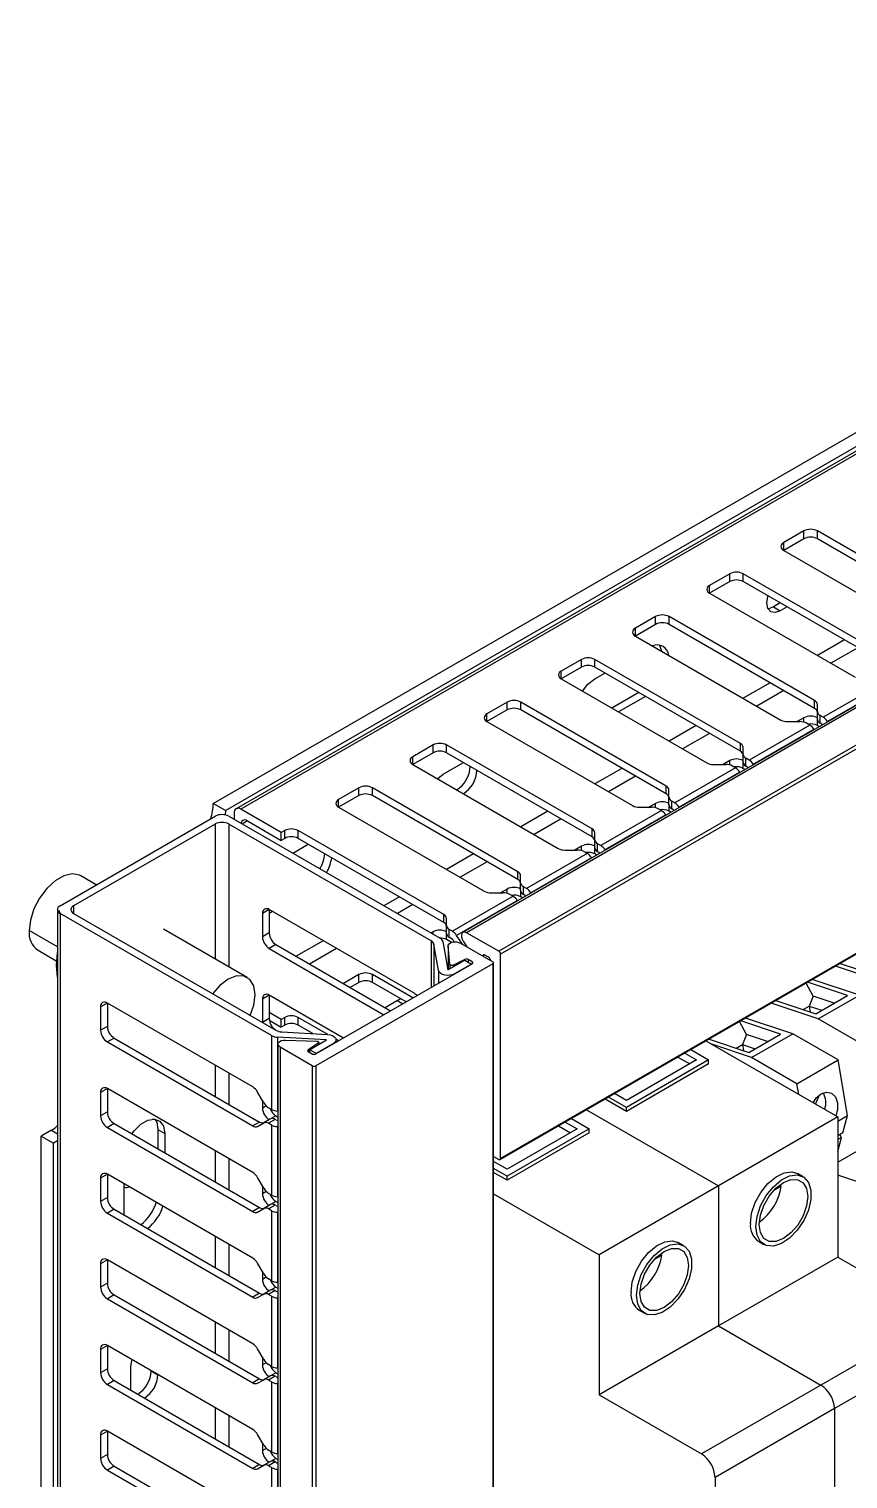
# Model space of a CAD drawing. Header units: millimetres. Extents: x 24 to 293, y 35 to 211.
# Drawn here: x 180 to 222.9, y 130.6 to 206.7 of the extents above; entities that cross this region are included whole.
import ezdxf

# ---------------------------------------------------------------- set-up
doc = ezdxf.new("R2010")
doc.units = ezdxf.units.MM
doc.header["$PDSIZE"] = -1

msp = doc.modelspace()

# ---------------------------------------------------------------- linework, layer by layer
at = {"color": 7, "linetype": 'Continuous', "lineweight": 25}
for p, q in [((189.657, 166.04), (260.014, 206.656)), ((190.294, 165.673), (260.651, 206.289)), ((250.961, 200.456), (190.857, 165.759)), ((251.211, 200.431), (191.107, 165.734)), ((262.858, 193.974), (202.754, 159.277)), ((263.048, 193.955), (202.944, 159.258)), ((264.741, 192.977), (204.637, 158.28)), ((264.83, 192.824), (204.726, 158.127)), ((204.7, 147.353), (264.804, 182.05)), ((264.83, 182.107), (204.726, 147.41)), ((220.629, 180.327), (219.568, 179.715)), ((220.629, 179.919), (220.629, 180.327)), ((228.965, 175.923), (221.336, 180.327)), ((221.336, 179.919), (221.336, 180.327)), ((220.629, 179.919), (219.568, 179.307)), ((219.568, 179.307), (219.568, 179.715)), ((228.965, 175.514), (221.336, 179.919)), ((219.568, 179.307), (227.198, 174.902)), ((216.739, 178.082), (215.679, 177.47)), ((216.739, 177.674), (216.739, 178.082)), ((225.076, 173.678), (217.447, 178.082)), ((217.447, 177.674), (217.447, 178.082)), ((216.739, 177.674), (215.679, 177.062)), ((215.679, 177.062), (215.679, 177.47)), ((225.076, 173.269), (217.447, 177.674)), ((215.679, 177.062), (223.308, 172.657)), ((219.392, 176.551), (219.038, 176.346)), ((212.85, 175.837), (211.79, 175.225)), ((212.85, 175.429), (212.85, 175.837)), ((221.187, 171.432), (213.557, 175.837)), ((213.557, 175.429), (213.557, 175.837)), ((219.038, 176.346), (219.391, 176.142)), ((219.745, 176.347), (219.391, 176.142)), ((212.85, 175.429), (211.79, 174.816)), ((211.79, 174.816), (211.79, 175.225)), ((221.187, 171.024), (213.557, 175.429)), ((211.79, 174.816), (219.419, 170.412)), ((222.751, 174.612), (221.337, 173.795)), ((223.458, 174.203), (222.044, 173.387)), ((208.961, 173.592), (207.901, 172.98)), ((208.961, 173.184), (208.961, 173.592)), ((217.298, 169.187), (209.668, 173.592)), ((209.668, 173.184), (209.668, 173.592)), ((208.961, 173.184), (207.901, 172.571)), ((207.901, 172.571), (207.901, 172.98)), ((217.298, 168.779), (209.668, 173.184)), ((209.668, 172.571), (210.199, 172.877)), ((207.901, 172.571), (215.53, 168.167)), ((218.862, 172.366), (217.448, 171.55)), ((219.569, 171.958), (218.155, 171.142)), ((224.824, 172.394), (221.642, 170.558)), ((225.048, 172.173), (221.866, 170.336)), ((205.072, 171.347), (204.012, 170.734)), ((205.072, 170.938), (205.072, 171.347)), ((213.409, 166.942), (205.779, 171.347)), ((205.779, 170.938), (205.779, 171.347)), ((211.967, 171.856), (210.553, 171.04)), ((212.321, 171.652), (210.907, 170.836)), ((221.187, 171.024), (221.187, 171.432)), ((221.334, 170.855), (221.334, 171.228)), ((205.072, 170.938), (204.012, 170.326)), ((204.012, 170.326), (204.012, 170.734)), ((213.409, 166.534), (205.779, 170.938)), ((220.629, 170.529), (220.28, 170.327)), ((220.629, 170.301), (220.629, 170.529)), ((221.334, 170.447), (221.334, 170.855)), ((221.336, 170.12), (221.336, 170.421)), ((221.642, 170.558), (221.48, 170.651)), ((221.48, 170.243), (221.48, 170.651)), ((204.012, 170.326), (211.641, 165.922)), ((214.973, 170.121), (213.559, 169.305)), ((215.68, 169.713), (214.266, 168.897)), ((220.935, 170.149), (217.753, 168.312)), ((221.159, 169.928), (217.977, 168.091)), ((219.773, 170.327), (220.419, 170.327)), ((220.935, 170.149), (220.773, 170.243)), ((221.171, 169.909), (221.159, 169.928)), ((221.437, 170.062), (221.336, 170.12)), ((221.516, 170.222), (221.48, 170.243)), ((221.878, 170.317), (221.866, 170.336)), ((201.183, 169.102), (200.122, 168.489)), ((201.183, 168.693), (201.183, 169.102)), ((209.52, 164.697), (201.89, 169.102)), ((201.89, 168.693), (201.89, 169.102)), ((217.298, 168.779), (217.298, 169.187)), ((217.444, 168.61), (217.444, 168.983)), ((201.183, 168.693), (200.122, 168.081)), ((200.122, 168.081), (200.122, 168.489)), ((200.122, 168.081), (207.752, 163.677)), ((201.713, 167.57), (202.774, 168.182)), ((209.52, 164.289), (201.89, 168.693)), ((215.884, 168.082), (216.53, 168.082)), ((216.739, 168.284), (216.391, 168.082)), ((216.739, 168.056), (216.739, 168.284)), ((217.444, 168.202), (217.444, 168.61)), ((217.447, 167.875), (217.447, 168.176)), ((217.753, 168.312), (217.591, 168.406)), ((217.591, 167.998), (217.591, 168.406)), ((217.989, 168.072), (217.977, 168.091)), ((211.084, 167.876), (209.67, 167.06)), ((211.791, 167.468), (210.377, 166.652)), ((217.046, 167.904), (213.864, 166.067)), ((217.27, 167.683), (214.088, 165.846)), ((217.046, 167.904), (216.884, 167.998)), ((217.282, 167.664), (217.27, 167.683)), ((217.548, 167.817), (217.447, 167.875)), ((217.627, 167.977), (217.591, 167.998)), ((197.294, 166.856), (196.233, 166.244)), ((197.294, 166.448), (197.294, 166.856)), ((205.631, 162.452), (198.001, 166.856)), ((198.001, 166.448), (198.001, 166.856)), ((213.409, 166.534), (213.409, 166.942)), ((213.555, 166.365), (213.555, 166.738)), ((190.294, 165.673), (189.657, 166.04)), ((197.294, 166.448), (196.233, 165.836)), ((196.233, 165.836), (196.233, 166.244)), ((196.233, 165.836), (203.863, 161.431)), ((205.631, 162.044), (198.001, 166.448)), ((211.995, 165.837), (212.641, 165.837)), ((212.85, 166.038), (212.502, 165.837)), ((212.85, 165.811), (212.85, 166.038)), ((213.555, 165.957), (213.555, 166.365)), ((213.557, 165.63), (213.557, 165.931)), ((213.864, 166.067), (213.702, 166.161)), ((213.702, 165.753), (213.702, 166.161)), ((214.1, 165.827), (214.088, 165.846)), ((181.632, 160.672), (189.763, 165.367)), ((190.294, 165.673), (190.281, 165.435)), ((190.47, 165.367), (201.56, 158.965)), ((190.753, 165.53), (190.753, 165.203)), ((193.228, 164.509), (191.107, 165.734)), ((191.46, 165.121), (191.178, 164.958)), ((191.46, 165.122), (193.228, 164.101)), ((207.195, 165.631), (205.781, 164.815)), ((207.902, 165.223), (206.488, 164.406)), ((213.157, 165.659), (209.975, 163.822)), ((213.381, 165.437), (210.199, 163.601)), ((213.157, 165.659), (212.995, 165.753)), ((213.393, 165.419), (213.381, 165.437)), ((213.659, 165.572), (213.557, 165.63)), ((213.738, 165.732), (213.702, 165.753)), ((189.763, 164.958), (182.339, 160.672)), ((189.763, 164.958), (189.763, 157.878)), ((201.08, 158.833), (190.47, 164.958)), ((190.47, 164.958), (190.47, 157.47)), ((193.405, 164.611), (193.228, 164.509)), ((193.228, 164.101), (193.228, 164.509)), ((193.405, 164.203), (193.405, 164.611)), ((201.742, 160.207), (194.112, 164.611)), ((194.112, 164.203), (194.112, 164.611)), ((209.52, 164.289), (209.52, 164.697)), ((209.666, 164.12), (209.666, 164.493)), ((193.405, 164.203), (193.228, 164.101)), ((193.83, 163.427), (194.643, 163.897)), ((201.742, 159.799), (194.112, 164.203)), ((208.106, 163.592), (208.752, 163.592)), ((208.961, 163.793), (208.613, 163.592)), ((208.961, 163.566), (208.961, 163.793)), ((209.666, 163.711), (209.666, 164.12)), ((209.668, 163.385), (209.668, 163.685)), ((209.975, 163.822), (209.813, 163.916)), ((209.813, 163.507), (209.813, 163.916)), ((210.211, 163.582), (210.199, 163.601)), ((203.306, 163.386), (201.892, 162.57)), ((204.013, 162.978), (202.599, 162.161)), ((209.268, 163.414), (206.086, 161.577)), ((209.492, 163.192), (206.31, 161.355)), ((209.268, 163.414), (209.106, 163.507)), ((209.504, 163.173), (209.492, 163.192)), ((209.769, 163.327), (209.668, 163.385)), ((209.849, 163.487), (209.813, 163.507)), ((183.527, 161.767), (182.721, 162.232)), ((205.631, 162.044), (205.631, 162.452)), ((205.777, 161.875), (205.777, 162.248)), ((204.217, 161.347), (204.863, 161.347)), ((205.072, 161.548), (204.723, 161.347)), ((205.072, 161.32), (205.072, 161.548)), ((205.379, 161.169), (205.217, 161.262)), ((205.777, 161.466), (205.777, 161.875)), ((205.779, 161.14), (205.779, 161.44)), ((206.086, 161.577), (205.924, 161.671)), ((205.924, 161.262), (205.924, 161.671)), ((205.959, 161.242), (205.924, 161.262)), ((206.322, 161.337), (206.31, 161.355)), ((182.339, 160.672), (182.339, 160.264)), ((199.417, 161.141), (198.603, 160.671)), ((200.124, 160.733), (199.311, 160.263)), ((205.379, 161.169), (202.197, 159.332)), ((205.603, 160.947), (202.421, 159.11)), ((205.615, 160.928), (205.603, 160.947)), ((205.88, 161.082), (205.779, 161.14)), ((181.485, 160.468), (181.485, 58.4)), ((192.721, 153.862), (181.632, 160.264)), ((181.632, 160.264), (181.632, 58.196)), ((182.339, 160.264), (192.949, 154.139)), ((192.592, 160.467), (192.238, 160.263)), ((192.238, 160.263), (192.238, 159.039)), ((200.221, 156.063), (192.592, 160.468)), ((192.592, 160.467), (192.592, 159.243)), ((192.769, 160.365), (192.592, 160.263)), ((201.742, 159.799), (201.742, 160.207)), ((201.888, 159.63), (201.888, 160.003)), ((181.485, 158.511), (180.005, 159.365)), ((191.435, 156.913), (187.051, 159.444)), ((192.592, 159.243), (192.238, 159.039)), ((201.183, 159.303), (201.078, 159.243)), ((201.183, 159.182), (201.183, 159.303)), ((201.888, 159.221), (201.888, 159.63)), ((201.89, 158.895), (201.89, 159.195)), ((202.035, 159.017), (202.035, 159.425)), ((202.197, 159.332), (202.035, 159.425)), ((202.07, 158.996), (202.035, 159.017)), ((202.722, 158.651), (202.421, 159.11)), ((204.637, 158.28), (202.944, 159.258)), ((180.471, 158.335), (181.429, 157.782)), ((192.945, 158.63), (192.592, 158.426)), ((192.592, 158.426), (198.601, 154.957)), ((192.945, 158.63), (198.955, 155.161)), ((195.421, 158.834), (194.007, 158.018)), ((196.128, 158.426), (194.714, 157.609)), ((201.08, 158.833), (201.08, 156.388)), ((201.463, 157.276), (201.224, 158.658)), ((201.224, 158.658), (201.224, 156.471)), ((201.704, 158.789), (201.961, 157.304)), ((202.151, 158.744), (201.89, 158.895)), ((201.968, 158.557), (201.968, 157.309)), ((202.071, 157.601), (201.969, 158.543)), ((201.969, 158.543), (201.969, 157.309)), ((202.294, 158.775), (202.295, 158.774)), ((202.617, 158.712), (204.31, 157.734)), ((202.766, 158.817), (202.954, 158.517)), ((181.485, 157.49), (181.419, 157.528)), ((195.029, 152.895), (203.235, 157.632)), ((204.31, 157.632), (195.029, 152.274)), ((201.961, 157.304), (202.845, 157.815)), ((202.071, 157.601), (202.071, 157.368)), ((202.853, 157.859), (202.262, 157.556)), ((202.262, 157.556), (202.262, 157.478)), ((203.198, 157.611), (202.314, 157.1)), ((202.845, 157.815), (203.198, 157.611)), ((202.853, 157.859), (202.853, 157.81)), ((203.235, 157.734), (203.025, 157.856)), ((203.025, 157.856), (203.025, 157.711)), ((203.235, 157.734), (203.235, 157.632)), ((203.8, 158.029), (203.801, 158.046)), ((203.884, 158.094), (203.801, 158.046)), ((203.889, 158.092), (204.1, 157.97)), ((204.188, 157.817), (204.188, 157.805)), ((204.31, 157.632), (204.31, 55.564)), ((204.347, 55.615), (204.347, 157.683)), ((204.726, 147.41), (204.726, 158.127)), ((224.756, 156.678), (222.278, 157.5)), ((222.526, 157.643), (224.619, 156.949)), ((197.294, 157.058), (196.481, 156.589)), ((197.294, 156.65), (197.294, 157.058)), ((200.121, 155.834), (198.001, 157.058)), ((198.001, 156.65), (198.001, 157.058)), ((201.463, 157.276), (201.463, 156.609)), ((223.541, 155.977), (221.063, 156.799)), ((192.592, 155.976), (192.238, 155.772)), ((196.48, 153.732), (192.592, 155.977)), ((192.592, 155.976), (192.592, 154.752)), ((197.294, 156.65), (196.835, 156.385)), ((199.767, 155.63), (198.001, 156.65)), ((221.118, 155.93), (220.748, 156.617)), ((222.908, 155.961), (220.815, 156.656)), ((221.118, 155.93), (220.911, 155.41)), ((222.22, 155.564), (221.118, 155.93)), ((221.247, 155.002), (222.908, 155.961)), ((221.384, 154.732), (223.541, 155.977)), ((184.106, 155.569), (183.753, 155.365)), ((183.753, 155.365), (183.753, 154.14)), ((191.736, 151.165), (184.106, 155.569)), ((184.106, 155.569), (184.106, 154.344)), ((192.238, 155.772), (192.238, 154.549)), ((199.32, 155.692), (198.678, 155.321)), ((199.49, 155.79), (199.32, 155.692)), ((199.32, 155.692), (199.597, 155.532)), ((221.384, 154.732), (218.906, 155.554)), ((219.154, 155.697), (221.247, 155.002)), ((220.584, 155.222), (220.911, 155.41)), ((220.911, 155.41), (221.573, 155.191)), ((220.911, 155.41), (220.963, 155.096)), ((192.592, 154.752), (192.24, 154.548)), ((193.228, 154.711), (192.592, 155.078)), ((192.599, 154.666), (193.228, 154.303)), ((193.405, 154.813), (193.228, 154.711)), ((193.228, 154.303), (193.228, 154.711)), ((193.405, 154.405), (193.228, 154.303)), ((193.405, 154.405), (193.405, 154.813)), ((195.664, 153.917), (194.112, 154.813)), ((194.112, 154.405), (194.112, 154.813)), ((194.878, 153.962), (194.112, 154.405)), ((217.618, 153.909), (217.249, 154.597)), ((219.409, 153.941), (217.316, 154.636)), ((220.041, 153.956), (217.563, 154.779)), ((223.765, 153.357), (221.384, 154.732)), ((184.106, 154.344), (183.753, 154.14)), ((184.46, 153.732), (184.106, 153.528)), ((184.46, 153.732), (192.09, 149.327)), ((192.721, 153.862), (192.721, 149.983)), ((195.597, 153.631), (193.025, 153.779)), ((193.025, 153.779), (193.025, 149.9)), ((193.253, 154.056), (195.647, 153.918)), ((194.713, 153.12), (195.597, 153.631)), ((196.232, 153.589), (196.092, 153.67)), ((196.097, 153.511), (196.097, 153.631)), ((215.654, 153.677), (217.747, 152.982)), ((217.618, 153.909), (217.411, 153.39)), ((218.72, 153.544), (217.618, 153.909)), ((217.747, 152.982), (219.409, 153.941)), ((217.885, 152.711), (220.041, 153.956)), ((222.422, 152.582), (220.041, 153.956)), ((184.106, 153.528), (191.736, 149.123)), ((193.048, 153.407), (193.048, 51.34)), ((194.853, 152.274), (193.159, 153.252)), ((193.159, 153.252), (193.159, 51.184)), ((193.452, 153.626), (195.083, 153.567)), ((195.161, 153.457), (194.637, 153.115)), ((194.637, 153.115), (194.637, 153.02)), ((194.642, 153.017), (194.853, 152.895)), ((195.067, 152.916), (194.713, 153.12)), ((194.713, 153.12), (194.713, 152.975)), ((195.95, 153.427), (195.067, 152.916)), ((195.161, 153.457), (195.161, 153.379)), ((195.19, 153.396), (195.19, 153.501)), ((214.377, 152.939), (214.996, 152.581)), ((214.695, 153.123), (215.633, 152.581)), ((215.49, 153.582), (222.403, 149.591)), ((217.885, 152.711), (215.801, 153.403)), ((217.085, 153.202), (217.411, 153.39)), ((217.411, 153.39), (218.074, 153.17)), ((217.411, 153.39), (217.463, 153.076)), ((189.763, 152.303), (189.763, 150.67)), ((194.853, 152.274), (194.853, 50.207)), ((195.029, 152.274), (195.029, 50.207)), ((215.633, 152.581), (211.319, 150.091)), ((214.996, 152.581), (211.319, 150.459)), ((215.633, 152.377), (211.319, 149.887)), ((214.023, 152.735), (214.643, 152.377)), ((215.633, 152.377), (215.633, 152.581)), ((220.265, 151.337), (217.885, 152.711)), ((220.265, 151.337), (222.422, 152.582)), ((222.907, 149.666), (222.422, 152.582)), ((190.47, 151.895), (190.47, 150.262)), ((184.106, 151.078), (183.753, 150.874)), ((183.753, 150.874), (183.753, 149.649)), ((191.736, 146.674), (184.106, 151.078)), ((184.106, 151.078), (184.106, 149.853)), ((192.309, 150.341), (191.986, 150.901)), ((211.319, 150.091), (210.382, 150.633)), ((211.319, 150.459), (210.7, 150.816)), ((220.36, 150.771), (220.265, 151.337)), ((221.237, 150.264), (221.45, 150.755)), ((184.106, 149.853), (183.753, 149.649)), ((192.238, 150.464), (192.238, 150.057)), ((192.438, 150.172), (192.238, 150.057)), ((192.721, 149.983), (192.559, 150.077)), ((192.698, 149.907), (192.712, 149.989)), ((193.048, 149.899), (193.025, 149.9)), ((209.233, 149.969), (216.145, 145.979)), ((211.319, 149.887), (210.205, 150.531)), ((211.319, 149.887), (211.319, 150.091)), ((184.46, 149.241), (184.106, 149.037)), ((184.46, 149.241), (192.09, 144.836)), ((186.579, 149.466), (186.489, 149.484)), ((192.09, 149.327), (191.736, 149.123)), ((191.986, 149.098), (192.309, 149.285)), ((192.663, 149.489), (192.309, 149.285)), ((192.913, 149.464), (192.559, 149.26)), ((192.721, 149.167), (192.559, 149.26)), ((192.945, 149.648), (192.694, 149.503)), ((192.721, 149.167), (192.721, 145.492)), ((192.949, 149.444), (192.913, 149.464)), ((192.945, 149.648), (193.048, 149.589)), ((193.025, 149.084), (193.025, 145.409)), ((193.048, 149.082), (193.025, 149.084)), ((207.765, 149.122), (208.385, 148.765)), ((208.119, 149.327), (208.739, 148.969)), ((208.437, 149.51), (209.375, 148.969)), ((222.403, 149.591), (216.145, 145.979)), ((222.403, 149.375), (222.907, 149.666)), ((222.403, 149.591), (222.403, 142.242)), ((222.665, 148.761), (222.907, 149.666)), ((181.172, 148.893), (180.642, 148.587)), ((180.642, 148.587), (181.278, 148.22)), ((180.642, 71.016), (180.642, 148.587)), ((181.172, 148.893), (181.485, 148.713)), ((181.485, 148.34), (181.278, 148.22)), ((184.106, 149.037), (191.736, 144.632)), ((186.758, 148.934), (187.112, 148.73)), ((186.758, 148.934), (186.758, 147.914)), ((187.112, 148.73), (187.112, 147.71)), ((209.375, 148.969), (205.062, 146.479)), ((208.739, 148.969), (205.062, 146.846)), ((209.375, 148.765), (205.062, 146.275)), ((209.375, 148.765), (209.375, 148.969)), ((222.665, 148.761), (222.403, 148.61)), ((222.601, 148.522), (222.403, 148.408)), ((222.403, 147.785), (222.601, 148.522)), ((181.278, 70.649), (181.278, 148.22)), ((189.763, 147.812), (189.763, 146.179)), ((222.403, 147.223), (223.8, 148.029)), ((190.47, 147.404), (190.47, 145.771)), ((204.347, 147.527), (204.637, 147.359)), ((205.062, 146.846), (204.347, 147.259)), ((205.062, 146.479), (204.347, 146.891)), ((184.106, 146.587), (183.753, 146.383)), ((183.753, 146.383), (183.753, 145.158)), ((191.736, 142.183), (184.106, 146.587)), ((184.106, 146.587), (184.106, 145.362)), ((184.99, 144.444), (184.99, 146.077)), ((192.309, 145.85), (191.986, 146.41)), ((205.062, 146.275), (204.347, 146.687)), ((205.062, 146.275), (205.062, 146.479)), ((220.582, 146.458), (220.299, 146.621)), ((225.309, 145.567), (222.403, 146.532)), ((184.106, 145.362), (183.753, 145.158)), ((192.238, 145.973), (192.238, 145.566)), ((192.438, 145.681), (192.238, 145.566)), ((192.721, 145.492), (192.559, 145.586)), ((193.048, 145.408), (193.025, 145.409)), ((204.347, 145.565), (209.888, 142.366)), ((216.145, 145.979), (209.888, 142.366)), ((216.145, 145.979), (216.145, 138.63)), ((219.433, 145.958), (219.048, 145.735)), ((219.345, 146.009), (219.433, 145.958)), ((184.46, 144.75), (184.106, 144.546)), ((184.106, 144.546), (191.736, 140.141)), ((184.46, 144.75), (192.09, 140.345)), ((192.09, 144.836), (191.736, 144.632)), ((191.986, 144.607), (192.309, 144.794)), ((192.663, 144.998), (192.309, 144.794)), ((192.913, 144.973), (192.559, 144.769)), ((192.721, 144.676), (192.559, 144.769)), ((192.945, 145.157), (192.694, 145.012)), ((192.721, 144.676), (192.721, 141.001)), ((192.949, 144.953), (192.913, 144.973)), ((192.945, 145.157), (193.048, 145.098)), ((193.025, 144.593), (193.025, 140.918)), ((193.048, 144.591), (193.025, 144.593)), ((189.763, 143.321), (189.763, 141.688)), ((214.324, 142.845), (214.041, 143.008)), ((218.25, 143.07), (218.532, 142.907)), ((190.47, 142.913), (190.47, 141.28)), ((209.888, 142.366), (209.888, 135.017)), ((213.176, 142.345), (212.79, 142.123)), ((213.087, 142.396), (213.176, 142.345)), ((222.403, 142.242), (216.145, 138.63)), ((222.403, 142.242), (227.777, 139.14)), ((184.106, 142.096), (183.753, 141.892)), ((183.753, 141.892), (183.753, 140.667)), ((191.736, 137.692), (184.106, 142.096)), ((184.106, 142.096), (184.106, 140.871)), ((192.309, 141.359), (191.986, 141.919)), ((192.238, 141.482), (192.238, 141.075)), ((184.106, 140.871), (183.753, 140.667)), ((192.438, 141.19), (192.238, 141.075)), ((192.721, 141.001), (192.559, 141.095)), ((193.048, 140.917), (193.025, 140.918)), ((184.46, 140.259), (184.106, 140.055)), ((184.106, 140.055), (191.736, 135.65)), ((184.46, 140.259), (192.09, 135.854)), ((192.09, 140.345), (191.736, 140.141)), ((191.986, 140.117), (192.309, 140.303)), ((192.663, 140.507), (192.309, 140.303)), ((192.913, 140.483), (192.559, 140.278)), ((192.721, 140.185), (192.559, 140.278)), ((192.945, 140.666), (192.694, 140.521)), ((192.721, 140.185), (192.721, 136.51)), ((192.949, 140.462), (192.913, 140.483)), ((192.945, 140.666), (193.048, 140.607)), ((193.025, 140.102), (193.025, 136.427)), ((193.048, 140.1), (193.025, 140.102)), ((211.992, 139.457), (212.274, 139.294)), ((189.763, 138.831), (189.763, 137.197)), ((190.47, 138.422), (190.47, 136.789)), ((216.145, 138.63), (209.888, 135.017)), ((216.145, 138.63), (221.519, 135.527)), ((227.777, 139.14), (221.519, 135.527)), ((228.484, 137.915), (222.227, 134.303)), ((184.106, 137.605), (183.753, 137.401)), ((183.753, 137.401), (183.753, 136.176)), ((191.736, 133.201), (184.106, 137.605)), ((184.106, 137.605), (184.106, 136.38)), ((192.309, 136.868), (191.986, 137.428)), ((192.238, 136.991), (192.238, 136.584)), ((184.106, 136.38), (183.753, 136.176)), ((185.344, 135.258), (185.344, 136.482)), ((186.405, 136.279), (186.405, 136.278)), ((186.405, 136.278), (186.758, 136.073)), ((192.438, 136.699), (192.238, 136.584)), ((192.721, 136.51), (192.559, 136.604)), ((192.945, 136.175), (192.694, 136.03)), ((192.945, 136.175), (193.048, 136.116)), ((193.048, 136.426), (193.025, 136.427)), ((184.46, 135.768), (184.106, 135.564)), ((184.106, 135.564), (191.736, 131.159)), ((184.46, 135.768), (192.09, 131.363)), ((186.758, 136.074), (186.758, 136.073)), ((192.09, 135.854), (191.736, 135.65)), ((191.986, 135.626), (192.309, 135.812)), ((192.663, 136.016), (192.309, 135.812)), ((192.913, 135.992), (192.559, 135.787)), ((192.721, 135.694), (192.559, 135.787)), ((192.721, 135.694), (192.721, 132.019)), ((192.949, 135.971), (192.913, 135.992)), ((193.025, 135.611), (193.025, 131.936)), ((193.048, 135.61), (193.025, 135.611)), ((221.519, 135.527), (215.262, 131.915)), ((209.888, 135.017), (215.262, 131.915)), ((189.763, 134.34), (189.763, 132.706)), ((190.47, 133.931), (190.47, 132.298)), ((222.227, 134.303), (215.969, 130.69)), ((222.227, 134.303), (222.227, 125.734)), ((184.106, 133.114), (183.753, 132.91)), ((191.736, 128.71), (184.106, 133.114)), ((184.106, 133.114), (184.106, 131.889)), ((183.753, 132.91), (183.753, 131.685)), ((192.309, 132.377), (191.986, 132.937)), ((192.238, 132.5), (192.238, 132.093)), ((184.106, 131.889), (183.753, 131.685)), ((192.438, 132.208), (192.238, 132.093)), ((192.721, 132.019), (192.559, 132.113)), ((192.945, 131.684), (192.694, 131.539)), ((192.945, 131.684), (193.048, 131.625)), ((193.048, 131.935), (193.025, 131.936)), ((193.048, 131.641), (193.034, 131.633)), ((184.46, 131.277), (184.106, 131.073)), ((184.106, 131.073), (191.736, 126.668)), ((184.46, 131.277), (192.09, 126.872)), ((192.09, 131.363), (191.736, 131.159)), ((191.986, 131.135), (192.309, 131.321)), ((192.663, 131.525), (192.309, 131.321)), ((192.913, 131.501), (192.559, 131.296)), ((192.721, 131.203), (192.559, 131.296)), ((192.721, 131.203), (192.721, 127.529)), ((192.949, 131.48), (192.913, 131.501)), ((193.025, 131.12), (193.025, 127.445)), ((193.048, 131.119), (193.025, 131.12)), ((215.969, 130.69), (215.969, 122.122))]:
    msp.add_line(p, q, dxfattribs=at)
at = {"color": 7, "linetype": 'Continuous'}
for q in [(181.596, 160.415), (181.653, 160.317)]:
    msp.add_line((181.596, 160.284), q, dxfattribs=at)
at = {"color": 7, "linetype": 'Continuous', "lineweight": 25, "flags": 128}
for points in [[(219.391, 176.142), (219.12, 176.048), (218.891, 176.093), (218.738, 176.269), (218.684, 176.55), (218.738, 176.894), (218.747, 176.923)], [(219.038, 176.346), (218.767, 176.252), (218.747, 176.251)], [(213.049, 174.343), (213.062, 174.325), (213.186, 174.011)], [(209.012, 171.93), (209.306, 172.287), (209.668, 172.571)], [(201.423, 167.33), (201.443, 167.352), (201.713, 167.57)], [(191.46, 165.122), (191.391, 165.153), (191.325, 165.169), (191.264, 165.166), (191.21, 165.146), (191.166, 165.11), (191.134, 165.058), (191.114, 164.995)], [(182.721, 162.232), (182.638, 162.273), (182.257, 162.336), (181.823, 162.233), (181.37, 161.971), (180.935, 161.573), (180.554, 161.071), (180.258, 160.504), (180.07, 159.92), (180.005, 159.365)], [(202.944, 159.258), (202.864, 159.29), (202.791, 159.291), (202.732, 159.261), (202.692, 159.202), (202.676, 159.121), (202.683, 159.023), (202.714, 158.919), (202.766, 158.817)], [(181.485, 158.22), (181.482, 158.2), (181.419, 157.528)], [(201.969, 158.543), (201.979, 158.609), (202.023, 158.67), (202.096, 158.721), (202.192, 158.757), (202.302, 158.774), (202.416, 158.772), (202.525, 158.751), (202.617, 158.712)], [(181.419, 157.528), (181.482, 156.928), (181.485, 156.912)], [(202.262, 157.556), (202.235, 157.546), (202.205, 157.54), (202.173, 157.54), (202.142, 157.544), (202.114, 157.554), (202.092, 157.567), (202.077, 157.583), (202.071, 157.601)], [(191.849, 155.997), (191.78, 156.462), (191.579, 156.801), (191.266, 156.982), (190.872, 156.986), (190.435, 156.814), (189.998, 156.482), (189.628, 156.056)], [(202.314, 157.1), (202.202, 157.052), (202.071, 157.023), (201.93, 157.016), (201.793, 157.033), (201.668, 157.07), (201.567, 157.127), (201.497, 157.197), (201.463, 157.276)], [(191.596, 154.92), (191.78, 155.453), (191.849, 155.997)], [(195.647, 153.918), (195.783, 153.899), (195.905, 153.858), (196.002, 153.8), (196.068, 153.728), (196.096, 153.648), (196.085, 153.567), (196.035, 153.491), (195.95, 153.427)], [(193.159, 153.252), (193.091, 153.305), (193.054, 153.368), (193.051, 153.434), (193.082, 153.497), (193.144, 153.553), (193.232, 153.595), (193.338, 153.62), (193.452, 153.626)], [(195.083, 153.567), (195.114, 153.564), (195.142, 153.555), (195.166, 153.542), (195.182, 153.526), (195.19, 153.508), (195.189, 153.49), (195.179, 153.472), (195.161, 153.457)], [(221.112, 150.337), (221.276, 150.587), (221.535, 150.811), (221.817, 150.9), (222.078, 150.841), (222.279, 150.643), (222.389, 150.335), (222.391, 149.966), (222.308, 149.646)], [(181.172, 148.893), (181.344, 149.013), (181.485, 149.14)], [(185.395, 148.701), (185.521, 148.872), (185.867, 149.217), (186.235, 149.43), (186.581, 149.484), (186.864, 149.374), (187.048, 149.112), (187.112, 148.73)], [(186.603, 149.482), (186.694, 149.316), (186.758, 148.934)], [(217.825, 144.009), (217.889, 144.539), (218.077, 145.097), (218.371, 145.632), (218.745, 146.098), (219.166, 146.452), (219.597, 146.664), (219.999, 146.713), (220.299, 146.621)], [(218.108, 143.845), (218.172, 144.376), (218.36, 144.934), (218.653, 145.469), (219.028, 145.935), (219.449, 146.289), (219.88, 146.5), (220.282, 146.55), (220.62, 146.434), (220.863, 146.162), (220.991, 145.759), (220.991, 145.26), (220.863, 144.71), (220.62, 144.157), (220.282, 143.651), (219.88, 143.236), (219.449, 142.95), (219.028, 142.818), (218.653, 142.852), (218.36, 143.048), (218.172, 143.389), (218.108, 143.845)], [(218.284, 143.947), (218.347, 144.438), (218.528, 144.952), (218.809, 145.439), (219.164, 145.853), (219.557, 146.152), (219.951, 146.307), (220.305, 146.303), (220.587, 146.14), (220.768, 145.835), (220.83, 145.417), (220.768, 144.927), (220.587, 144.413), (220.305, 143.925), (219.951, 143.511), (219.557, 143.212), (219.164, 143.057), (218.809, 143.061), (218.528, 143.224), (218.347, 143.529), (218.284, 143.947)], [(211.567, 140.396), (211.631, 140.927), (211.819, 141.484), (212.113, 142.02), (212.487, 142.485), (212.908, 142.84), (213.339, 143.051), (213.741, 143.101), (214.041, 143.008)], [(211.85, 140.233), (211.914, 140.763), (212.102, 141.321), (212.396, 141.857), (212.77, 142.322), (213.191, 142.676), (213.622, 142.888), (214.024, 142.938), (214.362, 142.822), (214.605, 142.55), (214.733, 142.146), (214.733, 141.648), (214.605, 141.097), (214.362, 140.544), (214.024, 140.038), (213.622, 139.624), (213.191, 139.338), (212.77, 139.206), (212.396, 139.239), (212.102, 139.435), (211.914, 139.777), (211.85, 140.233)], [(212.027, 140.335), (212.089, 140.825), (212.27, 141.339), (212.551, 141.827), (212.906, 142.24), (213.299, 142.539), (213.693, 142.694), (214.047, 142.69), (214.329, 142.528), (214.51, 142.223), (214.572, 141.804), (214.51, 141.314), (214.329, 140.8), (214.047, 140.312), (213.693, 139.899), (213.299, 139.6), (212.906, 139.445), (212.551, 139.449), (212.27, 139.611), (212.089, 139.917), (212.027, 140.335)], [(185.344, 136.482), (185.398, 136.825), (185.407, 136.855)]]:
    msp.add_lwpolyline(points, dxfattribs=at)
at = {"color": 7, "linetype": 'Continuous', "lineweight": 25}
for centre, radius, start, end in [((220.982, 179.645), 0.769, 62.60967, 117.39033), ((219.645, 179.511), 0.218, 110.78342, 249.21658), ((220.982, 179.237), 0.769, 62.60967, 117.39033), ((217.093, 177.4), 0.769, 62.60967, 117.39033), ((215.756, 177.266), 0.218, 110.78342, 249.21658), ((217.093, 176.991), 0.769, 62.60967, 117.39033), ((213.204, 175.155), 0.769, 62.60967, 117.39033), ((211.867, 175.021), 0.218, 110.78342, 249.21658), ((213.204, 174.746), 0.769, 62.60967, 117.39033), ((212.942, 173.75), 0.6, 5.39059, 114.61479), ((209.315, 172.909), 0.769, 62.60967, 117.39033), ((207.978, 172.775), 0.218, 110.78342, 249.21658), ((209.315, 172.501), 0.769, 62.60967, 117.39033), ((205.426, 170.664), 0.769, 62.60967, 117.39033), ((221.083, 171.203), 0.251, 5.6948, 65.62534), ((204.089, 170.53), 0.218, 110.78342, 249.21658), ((205.426, 170.256), 0.769, 62.60967, 117.39033), ((219.759, 171.049), 0.721, 241.95976, 271.1441), ((220.982, 169.846), 0.769, 62.60967, 117.39033), ((221.083, 170.795), 0.251, 5.6948, 65.62534), ((221.584, 170.88), 0.251, 185.6948, 245.62534), ((221.584, 170.472), 0.251, 185.6948, 245.62534), ((221.276, 169.964), 0.697, 32.23776, 58.36091), ((220.434, 169.606), 0.721, 61.95976, 91.1441), ((220.983, 169.438), 0.769, 62.67433, 99.57685), ((220.569, 169.556), 0.697, 32.23776, 58.36091), ((221.232, 169.738), 0.561, 48.57119, 59.67346), ((201.537, 168.419), 0.769, 62.60967, 117.39033), ((217.194, 168.958), 0.251, 5.6948, 65.62534), ((200.2, 168.285), 0.218, 110.78342, 249.21658), ((201.537, 168.011), 0.769, 62.60967, 117.39033), ((215.869, 168.804), 0.721, 241.95976, 271.1441), ((216.545, 167.361), 0.721, 61.95976, 91.1441), ((217.093, 167.601), 0.769, 62.60967, 117.39033), ((217.194, 168.55), 0.251, 5.6948, 65.62534), ((217.695, 168.635), 0.251, 185.6948, 245.62534), ((217.695, 168.227), 0.251, 185.6948, 245.62534), ((217.387, 167.719), 0.697, 32.23776, 58.36091), ((201.629, 168.027), 1.5, 301.8694, 358.16153), ((201.982, 167.823), 1.5, 301.8694, 358.16153), ((217.094, 167.192), 0.769, 62.67433, 99.57685), ((216.68, 167.311), 0.697, 32.23776, 58.36091), ((217.343, 167.492), 0.561, 48.57119, 59.67346), ((197.648, 166.174), 0.769, 62.60967, 117.39033), ((213.305, 166.713), 0.251, 5.6948, 65.62534), ((186.79, 166.092), 2.868, 342.47129, 358.95423), ((196.311, 166.04), 0.218, 110.78342, 249.21658), ((197.648, 165.766), 0.769, 62.60967, 117.39033), ((211.98, 166.558), 0.721, 241.95976, 271.1441), ((212.656, 165.116), 0.721, 61.95976, 91.1441), ((213.204, 165.356), 0.769, 62.60967, 117.39033), ((213.305, 166.305), 0.251, 5.6948, 65.62534), ((213.806, 166.39), 0.251, 185.6948, 245.62534), ((213.806, 165.982), 0.251, 185.6948, 245.62534), ((213.498, 165.474), 0.697, 32.23776, 58.36091), ((190.117, 164.684), 0.769, 62.60967, 117.39033), ((190.117, 164.276), 0.769, 62.60967, 117.39033), ((190.969, 165.565), 0.218, 50.79671, 189.21404), ((213.205, 164.947), 0.769, 62.67433, 99.57685), ((212.791, 165.066), 0.697, 32.23776, 58.36091), ((213.454, 165.247), 0.561, 48.57119, 59.67346), ((193.758, 163.929), 0.769, 62.60967, 117.39033), ((193.758, 163.521), 0.769, 62.60967, 117.39033), ((209.416, 164.468), 0.251, 5.6948, 65.62534), ((209.416, 164.06), 0.251, 5.6948, 65.62534), ((208.091, 164.313), 0.721, 241.95976, 271.1441), ((208.767, 162.871), 0.721, 61.95976, 91.1441), ((209.315, 163.111), 0.769, 62.60967, 117.39033), ((209.917, 164.145), 0.251, 185.6948, 245.62534), ((209.917, 163.736), 0.251, 185.6948, 245.62534), ((209.609, 163.229), 0.697, 32.23776, 58.36091), ((193.312, 163.693), 2.222, 330.75295, 352.27694), ((193.666, 163.488), 2.222, 330.75295, 352.27694), ((209.316, 162.702), 0.769, 62.67433, 99.57685), ((208.902, 162.821), 0.697, 32.23776, 58.36091), ((209.565, 163.002), 0.561, 48.57119, 59.67346), ((205.527, 162.223), 0.251, 5.6948, 65.62534), ((205.527, 161.815), 0.251, 5.6948, 65.62534), ((204.202, 162.068), 0.721, 241.95976, 271.1441), ((204.877, 160.626), 0.721, 61.95976, 91.1441), ((205.426, 160.866), 0.769, 62.60967, 117.39033), ((206.027, 161.9), 0.251, 185.6948, 245.62534), ((206.027, 161.491), 0.251, 185.6948, 245.62534), ((205.676, 160.757), 0.561, 48.57119, 59.67346), ((205.72, 160.984), 0.697, 32.23776, 58.36091), ((181.709, 160.468), 0.218, 110.78342, 249.21658), ((182.416, 160.468), 0.218, 110.78342, 249.21658), ((192.454, 160.298), 0.218, 50.79671, 189.21404), ((205.426, 160.457), 0.769, 62.67433, 99.57685), ((205.013, 160.575), 0.697, 32.23776, 58.36091), ((201.638, 159.978), 0.251, 5.6948, 65.62534), ((201.638, 159.569), 0.251, 5.6948, 65.62534), ((181.111, 159.245), 1.112, 173.79991, 234.88791), ((193.006, 159.073), 0.768, 182.60548, 237.39452), ((193.359, 159.278), 0.768, 182.60548, 237.39452), ((201.537, 158.621), 0.769, 62.60967, 117.39033), ((201.546, 158.238), 0.741, 62.35208, 90.90911), ((201.443, 158.722), 0.27, 14.50317, 64.24782), ((202.138, 159.654), 0.251, 185.6948, 245.62534), ((202.138, 159.246), 0.251, 185.6948, 245.62534), ((201.705, 158.403), 0.697, 32.23776, 58.36091), ((201.831, 158.738), 0.697, 32.23776, 58.36091), ((200.963, 158.59), 0.27, 14.50317, 64.24782), ((204.534, 158.118), 0.192, 2.60548, 57.39452), ((202.936, 157.684), 0.194, 62.75386, 115.26749), ((203.216, 157.683), 0.0546, 290.78342, 69.21658), ((203.855, 158.05), 0.0538, 50.06122, 184.01794), ((203.996, 157.808), 0.192, 2.60548, 57.39452), ((204.291, 157.683), 0.0546, 290.78342, 69.21658), ((197.648, 156.376), 0.769, 62.60967, 117.39033), ((197.648, 155.967), 0.769, 62.60967, 117.39033), ((192.454, 155.807), 0.218, 50.79671, 189.21404), ((199.914, 155.545), 0.602, 44.14087, 59.34831), ((183.968, 155.4), 0.218, 50.79671, 189.21404), ((193.367, 154.789), 0.776, 182.77806, 234.29791), ((193.758, 154.13), 0.769, 62.60967, 117.39033), ((193.758, 153.722), 0.769, 62.60967, 117.39033), ((184.521, 154.175), 0.768, 182.60548, 237.39452), ((184.874, 154.379), 0.768, 182.60548, 237.39452), ((193.052, 154.475), 0.697, 241.64425, 267.76256), ((193.28, 154.752), 0.697, 241.64425, 267.76256), ((194.66, 153.067), 0.0538, 115.98048, 249.95204), ((194.941, 153.065), 0.192, 242.60967, 297.39033), ((194.941, 152.445), 0.192, 242.60967, 297.39033), ((183.968, 150.909), 0.218, 50.79671, 189.21404), ((191.354, 150.553), 0.721, 28.85561, 58.04533), ((220.673, 150.333), 1.104, 341.6519, 28.62434), ((184.874, 149.888), 0.768, 182.60548, 237.39452), ((193.006, 150.092), 0.768, 182.60548, 237.39452), ((192.941, 150.689), 0.721, 208.85561, 238.04533), ((193.36, 150.296), 0.769, 200.10047, 237.3265), ((193.052, 150.597), 0.697, 241.64425, 267.76256), ((184.521, 149.684), 0.768, 182.60548, 237.39452), ((191.883, 149.328), 0.251, 234.38183, 294.31395), ((192.236, 149.532), 0.251, 234.38183, 294.31395), ((192.413, 149.056), 0.251, 54.38183, 114.31395), ((192.766, 149.26), 0.251, 54.38183, 114.31395), ((193.052, 149.78), 0.697, 241.64425, 267.76256), ((193.227, 149.932), 0.561, 240.33215, 251.44185), ((222.794, 148.735), 0.288, 192.27594, 227.71868), ((204.672, 147.401), 0.0546, 230.79671, 9.21404), ((183.968, 146.418), 0.218, 50.79671, 189.21404), ((191.354, 146.062), 0.721, 28.85561, 58.04533), ((184.874, 145.397), 0.768, 182.60548, 237.39452), ((193.006, 145.601), 0.768, 182.60548, 237.39452), ((192.941, 146.198), 0.721, 208.85561, 238.04533), ((193.36, 145.805), 0.769, 200.10047, 237.3265), ((193.052, 146.106), 0.697, 241.64425, 267.76256), ((216.613, 146.386), 2.853, 305.98819, 351.35718), ((184.521, 145.193), 0.768, 182.60548, 237.39452), ((184.386, 145.813), 2.385, 308.25144, 342.86124), ((184.739, 145.609), 2.385, 308.25144, 342.86124), ((191.883, 144.837), 0.251, 234.38183, 294.31395), ((192.236, 145.041), 0.251, 234.38183, 294.31395), ((192.413, 144.565), 0.251, 54.38183, 114.31395), ((192.766, 144.769), 0.251, 54.38183, 114.31395), ((193.052, 145.289), 0.697, 241.64425, 267.76256), ((193.227, 145.441), 0.561, 240.33215, 251.44185), ((218.823, 143.895), 1.005, 173.51016, 235.17766), ((210.355, 142.774), 2.853, 305.98819, 351.35718), ((183.968, 141.927), 0.218, 50.79671, 189.21404), ((191.354, 141.571), 0.721, 28.85561, 58.04533), ((184.874, 140.906), 0.768, 182.60548, 237.39452), ((193.006, 141.11), 0.768, 182.60548, 237.39452), ((192.941, 141.707), 0.721, 208.85561, 238.04533), ((193.36, 141.314), 0.769, 200.10047, 237.3265), ((193.052, 141.615), 0.697, 241.64425, 267.76256), ((184.521, 140.702), 0.768, 182.60548, 237.39452), ((191.883, 140.346), 0.251, 234.38183, 294.31395), ((192.236, 140.55), 0.251, 234.38183, 294.31395), ((192.413, 140.074), 0.251, 54.38183, 114.31395), ((192.766, 140.278), 0.251, 54.38183, 114.31395), ((193.052, 140.798), 0.697, 241.64425, 267.76256), ((193.226, 140.949), 0.56, 240.32712, 251.25153), ((212.565, 140.282), 1.005, 173.51016, 235.17766), ((191.354, 137.08), 0.721, 28.85561, 58.04533), ((183.968, 137.436), 0.218, 50.79671, 189.21404), ((184.521, 136.211), 0.768, 182.60548, 237.39452), ((184.874, 136.415), 0.768, 182.60548, 237.39452), ((184.869, 136.347), 1.537, 302.6384, 357.3925), ((193.006, 136.619), 0.768, 182.60548, 237.39452), ((192.941, 137.216), 0.721, 208.85561, 238.04533), ((193.36, 136.823), 0.769, 200.10047, 237.3265), ((193.052, 137.124), 0.697, 241.64425, 267.76256), ((185.223, 136.143), 1.537, 302.6384, 357.3925), ((191.883, 135.855), 0.251, 234.38183, 294.31395), ((192.236, 136.059), 0.251, 234.38183, 294.31395), ((192.413, 135.583), 0.251, 54.38183, 114.31395), ((192.766, 135.787), 0.251, 54.38183, 114.31395), ((193.052, 136.307), 0.697, 241.64425, 267.76256), ((193.227, 136.459), 0.561, 240.33215, 251.44185), ((220.691, 134.233), 1.537, 2.60548, 57.39452), ((183.968, 132.945), 0.218, 50.79671, 189.21404), ((191.354, 132.589), 0.721, 28.85561, 58.04533), ((192.941, 132.725), 0.721, 208.85561, 238.04533), ((184.521, 131.72), 0.768, 182.60548, 237.39452), ((184.874, 131.924), 0.768, 182.60548, 237.39452), ((193.006, 132.128), 0.768, 182.60548, 237.39452), ((193.36, 132.332), 0.769, 200.10047, 237.3265), ((193.052, 132.633), 0.697, 241.64425, 267.76256), ((214.433, 130.62), 1.537, 2.60548, 57.39452), ((191.883, 131.364), 0.251, 234.38183, 294.31395), ((192.236, 131.568), 0.251, 234.38183, 294.31395), ((192.413, 131.092), 0.251, 54.38183, 114.31395), ((192.766, 131.296), 0.251, 54.38183, 114.31395), ((193.052, 131.816), 0.697, 241.64425, 267.76256), ((193.226, 131.967), 0.561, 240.32789, 251.2804)]:
    msp.add_arc(centre, radius, start, end, dxfattribs=at)
msp.add_open_spline([(184.99, 145.921), (185.04, 145.9), (185.118, 145.868), (185.217, 145.91), (185.253, 145.925)], degree=3, knots=[0, 0, 0, 0, 0.643066, 1, 1, 1, 1], dxfattribs=at)
at = {"color": 7, "linetype": 'Continuous'}
msp.add_point((181.596, 160.284), dxfattribs=at)

doc.saveas('drawing.dxf')
